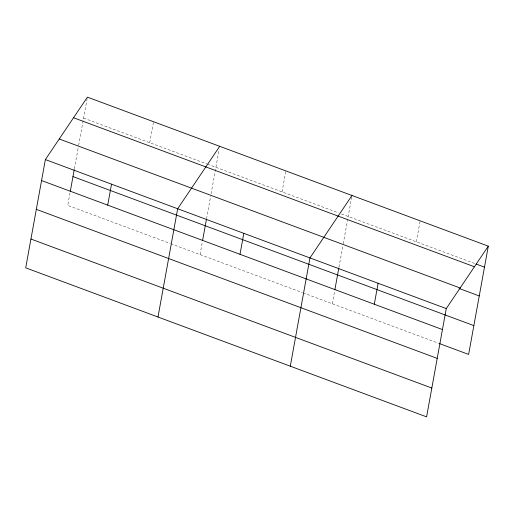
<?xml version="1.0" encoding="UTF-8"?>
<svg xmlns="http://www.w3.org/2000/svg" width="514" height="514" viewBox="0 0 514 514"><rect width="100%" height="100%" fill="white"/><g stroke="black" fill="none" stroke-linecap="round" stroke-linejoin="round"><path stroke-width="0.39" stroke-dasharray="2.57 1.93" d="M70 192.949L67.739 205.407L169.967 243.405M74.395 168.791L78.366 146.92M78.648 145.366L87.271 97.917M149.747 142.706L153.558 121.728M200.03 254.584L202.439 241.349M206.544 218.746L210.663 196.097M211.087 193.759L219.144 149.426M282.038 191.876L285.855 170.905M332.327 303.761L334.73 290.526M338.977 267.145L342.954 245.274M343.236 243.72L351.859 196.271M416.34 241.798L420.15 220.827M83.602 118.117L206.872 163.94M207.624 164.217L338.418 212.835M341.424 213.952L474.756 263.515M170.719 243.687L302.258 292.582M303.009 292.864L438.667 343.288"/><path stroke-width="0.77" d="M45.373 159.578L25.7 267.839L426.588 416.86L446.261 308.593L488.3 246.161L87.412 97.14L45.373 159.578L446.261 308.593M70.283 191.394L74.254 169.569M107.709 205.137L111.519 184.166M157.991 317.016L177.664 208.748L219.709 146.317M202.58 240.571L206.403 219.529M239.999 254.314L243.816 233.337M290.288 366.193L309.961 257.925L352 195.493M334.871 289.742L338.835 267.922M374.301 304.23L378.111 283.259M488.3 246.161L468.627 354.422L439.419 343.57M476.253 264.074L484.49 267.132M73.541 117.745L474.428 266.766M59.245 138.973L460.133 287.994M459.034 288.425L479.254 295.942M72.975 176.598L473.863 325.619M41.563 180.549L442.451 329.564M36.327 209.352L437.215 358.374M30.936 239.029L431.824 388.051"/></g></svg>
